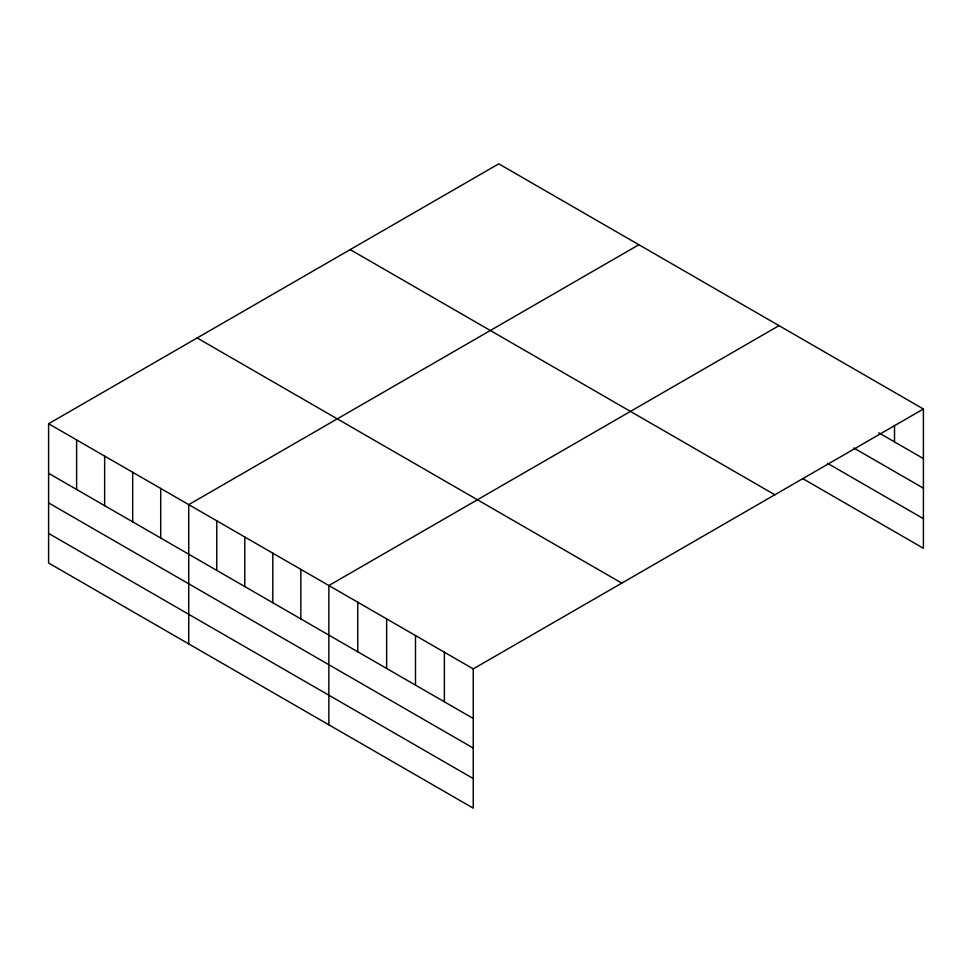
<?xml version="1.0" encoding="UTF-8"?>
<svg xmlns="http://www.w3.org/2000/svg" width="972" height="972" viewBox="0 0 972 972"><rect width="100%" height="100%" fill="white"/><g stroke="black" fill="none" stroke-linecap="round" stroke-linejoin="round"><path stroke-width="1.46" d="M923.4 409.005L498.758 163.831L48.6 423.731L48.6 562.995L473.243 808.169L473.243 668.894L923.4 409.005L923.4 548.269L802.641 478.552M638.883 244.737L188.738 504.638L188.738 643.901M779.022 325.644L328.864 585.533L328.864 724.808M878.773 432.807L923.4 458.577M853.829 448.007L923.4 488.175M827.585 463.352L923.4 518.671M350.199 249.597L774.854 494.772M197.146 337.964L621.801 583.127M48.6 423.731L473.243 668.894M48.6 473.303L473.243 718.466M48.6 502.901L473.243 748.063M48.6 533.397L473.243 778.56M894.519 425.384L894.519 441.908M444.374 652.224L444.374 701.796M415.494 635.554L415.494 685.126M386.625 618.885L386.625 668.457M357.745 602.215L357.745 651.787M300.846 569.361L300.846 618.933M272.816 553.177L272.816 602.749M244.786 536.994L244.786 586.566M216.756 520.81L216.756 570.382M160.708 488.454L160.708 538.026M132.678 472.271L132.678 521.843M104.648 456.087L104.648 505.659M76.63 439.903L76.63 489.475"/></g></svg>
